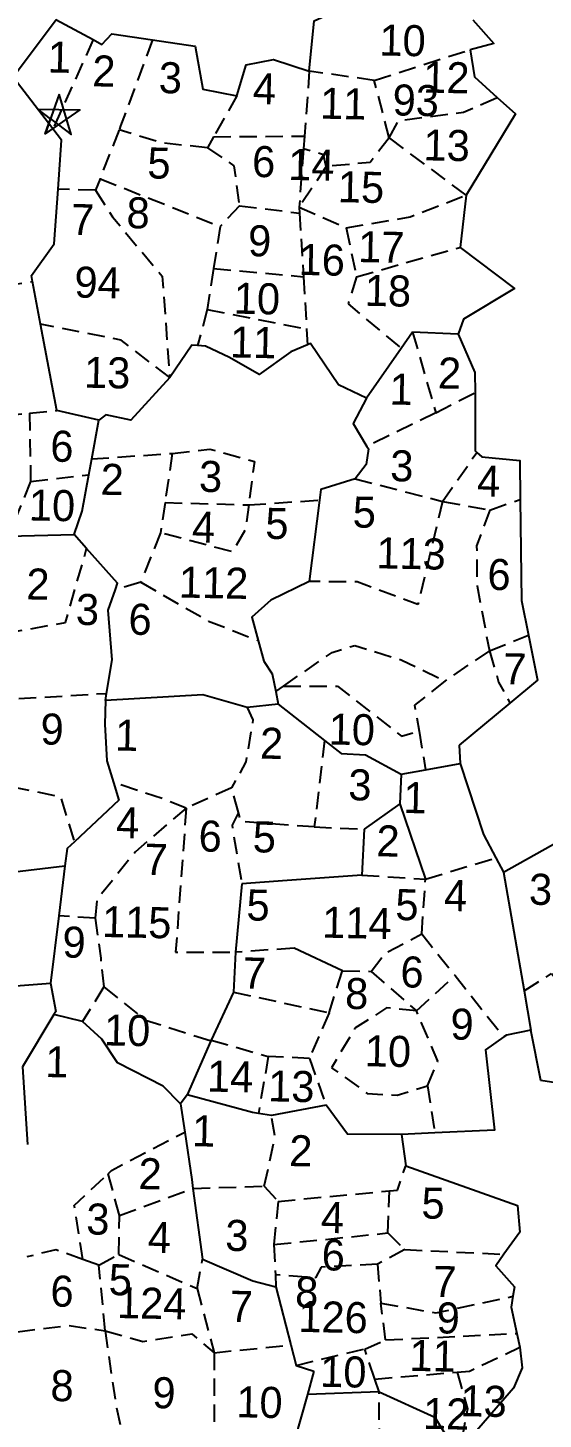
# Model space of a CAD drawing. Header units: metres. Extents: x 291404 to 294611, y 2095644 to 2100556.
# Drawn here: x 291890.8 to 292039.6, y 2099713.7 to 2100116 of the extents above; entities that cross this region are included whole.
import ezdxf
from ezdxf.enums import TextEntityAlignment as Align

# ---------------------------------------------------------------- set-up
doc = ezdxf.new("R2010")
doc.units = ezdxf.units.M
doc.header["$MEASUREMENT"] = 0
doc.linetypes.add('DASHED', pattern=[0.75, 0.5, -0.25])
for name, color, linetype in [('OFF', 1, 'Continuous'), ('POLY_PARCEL', 6, 'Continuous'), ('POLY_SUBPARCEL', 6, 'DASHED'), ('SYM_STONE', 1, 'Continuous'), ('TEXT_MAPIN', 7, 'Continuous'), ('TEXT_PARCEL', 7, 'Continuous')]:
    doc.layers.add(name, color=color, linetype=linetype)
doc.styles.add('TEXT_MAP', font='', dxfattribs={"height": 2.5})
doc.styles.get('TEXT_MAP').set_extended_font_data('Kruti Dev 050')

# ---------------------------------------------------------------- blocks, each defined once
blk = doc.blocks.new('STONE_STAR')
for points in [[(0, 0.639), (-0.376, -0.517), (0, -0.244), (0.375, -0.517)], [(-0.607, 0.197), (0.607, 0.197), (-0.376, -0.517), (-0.233, -0.075)]]:
    blk.add_lwpolyline(points, close=True)
blk.add_lwpolyline([(-0.233, -0.075), (0, -0.244)])

msp = doc.modelspace()

# ---------------------------------------------------------------- linework, layer by layer
at = {"layer": 'OFF'}
for points in [[(291998.13, 2099891.62), (292005.59, 2099869.85)], [(291981.6, 2099843.36), (291967.65, 2099849.89)]]:
    msp.add_lwpolyline(points, dxfattribs=at)
at = {"layer": 'POLY_PARCEL'}
for points in [[(291898.84, 2100118.47), (291898.75, 2100118.04), (291886.54, 2100101.71)], [(291898.84, 2100118.47), (291909.6, 2100112.62)], [(291972.03, 2100103.51), (291973.47, 2100118.07), (291979.8, 2100120.97)], [(292019.25, 2100118.36), (292025.28, 2100111.5), (292018.5, 2100109.68)], [(291909.6, 2100112.62), (291912.13, 2100111.24), (291915, 2100114.26), (291926.78, 2100112.5)], [(291926.78, 2100112.5), (291939.07, 2100110.67), (291941.33, 2100098.27), (291951.11, 2100096.38)], [(292018.5, 2100109.68), (292019.74, 2100101.8), (292026.33, 2100095.88)], [(291951.11, 2100096.38), (291953.83, 2100105.3), (291961.72, 2100106.82), (291972.03, 2100103.51)], [(291897.99, 2100086.77), (291886.54, 2100101.71)], [(292026.33, 2100095.88), (292031.58, 2100091.17), (292017.32, 2100067.63)], [(291899.48, 2100069.35), (291900.46, 2100083.55), (291897.99, 2100086.77)], [(291892.09, 2100042.65), (291891.76, 2100044.42), (291898.39, 2100053.57), (291899.48, 2100069.35)], [(292017.32, 2100067.63), (292015.6, 2100052.52)], [(292015.6, 2100052.52), (292031.34, 2100040.68), (292016.56, 2100031.74), (292015.06, 2100027.43)], [(291894.41, 2100030.37), (291892.09, 2100042.65)], [(291899.15, 2100005.32), (291894.41, 2100030.37)], [(292001.88, 2100027.99), (291998.6, 2100023.3)], [(292015.06, 2100027.43), (292001.88, 2100027.99)], [(292015.06, 2100027.43), (292019.88, 2100016.38), (292019.9, 2100010.55)], [(291939.75, 2100024.15), (291938.09, 2100024.3), (291931.71, 2100014.9)], [(291971.55, 2100024.36), (291966.68, 2100022.29), (291957.55, 2100015.75), (291948.96, 2100020.7), (291942.01, 2100023.94), (291939.75, 2100024.15)], [(291988.56, 2100008.92), (291980.51, 2100012.74), (291972.34, 2100024.69), (291971.55, 2100024.36)], [(291998.6, 2100023.3), (291988.56, 2100008.92)], [(291931.71, 2100014.9), (291920.5, 2100002.52), (291913.24, 2100004.07), (291911.24, 2100002.56)], [(291988.56, 2100008.92), (291984.74, 2100001.62), (291988.64, 2099994.98)], [(292019.9, 2100010.55), (292019.96, 2099993.66), (292020.42, 2099993.24)], [(291911.24, 2100002.56), (291899.15, 2100005.32)], [(291909.19, 2099991.38), (291911.24, 2100002.56)], [(291988.64, 2099994.98), (291989.08, 2099994.23), (291988.42, 2099989.76), (291985.24, 2099985.62)], [(292020.42, 2099993.24), (292021.88, 2099991.94), (292032.81, 2099990.86), (292032.96, 2099979.65)], [(291908.34, 2099986.78), (291909.19, 2099991.38)], [(291904.1, 2099969.47), (291906.39, 2099976.22), (291908.34, 2099986.78)], [(291985.24, 2099985.62), (291975.35, 2099982.47), (291974.97, 2099979.43)], [(291974.97, 2099979.43), (291971.98, 2099955.89)], [(292032.96, 2099979.65), (292033.35, 2099950.46), (292035.34, 2099940.35)], [(291885.08, 2099969.01), (291904.1, 2099969.47)], [(291907.72, 2099965.41), (291904.1, 2099969.47)], [(291916.05, 2099953.59), (291916.67, 2099955.39), (291907.72, 2099965.41)], [(291913.48, 2099923.57), (291915.08, 2099933.26), (291913.98, 2099947.59), (291916.05, 2099953.59)], [(291971.98, 2099955.89), (291960.92, 2099950.51), (291955.48, 2099945.58), (291957.26, 2099938.88)], [(291957.26, 2099938.88), (291958.86, 2099932.88), (291961.3, 2099929.19), (291962.34, 2099924.1)], [(292035.34, 2099940.35), (292037.91, 2099927.36), (292029.99, 2099920.77)], [(291913.14, 2099921.52), (291912.97, 2099914.69), (291913.58, 2099904.02), (291915.44, 2099897.84)], [(291913.14, 2099921.52), (291913.48, 2099923.57)], [(291954.08, 2099919.52), (291941.25, 2099923.16), (291913.14, 2099921.52)], [(291963.08, 2099920.45), (291954.08, 2099919.52)], [(291962.34, 2099924.1), (291963.08, 2099920.45)], [(291963.08, 2099920.45), (291976.46, 2099909.98)], [(292029.99, 2099920.77), (292015.34, 2099908.6)], [(291976.46, 2099909.98), (291981.27, 2099906.22), (291988.28, 2099905.79), (291998.55, 2099900.24)], [(292015.34, 2099908.6), (292015.58, 2099903.24)], [(291998.55, 2099900.24), (292005.62, 2099901.48)], [(292005.62, 2099901.48), (292015.58, 2099903.24)], [(292015.58, 2099903.24), (292022.3, 2099882.72), (292025.92, 2099876.01)], [(291915.44, 2099897.84), (291916.99, 2099892.72), (291904.19, 2099880.67)], [(291998.55, 2099900.24), (291998.13, 2099891.62)], [(291998.13, 2099891.62), (291987.88, 2099884.28)], [(291987.88, 2099884.28), (291987.24, 2099870.97)], [(291904.19, 2099880.67), (291902.08, 2099878.67), (291901.47, 2099873.71)], [(292028.15, 2099871.88), (292044.07, 2099880.83)], [(291867.49, 2099869.66), (291901.47, 2099873.71)], [(291901.47, 2099873.71), (291899.69, 2099859.2)], [(292025.92, 2099876.01), (292028.15, 2099871.88)], [(291952.59, 2099868.46), (291950.73, 2099848.7)], [(291965.67, 2099869.41), (291952.59, 2099868.46)], [(291987.24, 2099870.97), (291965.67, 2099869.41)], [(292028.15, 2099871.88), (292034.05, 2099837.55)], [(291899.69, 2099859.2), (291897.32, 2099839.78)], [(291950.73, 2099848.7), (291950.12, 2099837.18)], [(291875.27, 2099839.02), (291888.51, 2099839.11), (291897.32, 2099839.78)], [(291897.32, 2099839.78), (291898.83, 2099831.62), (291898.26, 2099830.67)], [(291950.12, 2099837.18), (291943.7, 2099823.28)], [(292034.05, 2099837.55), (292036.01, 2099826.15)], [(291898.26, 2099830.67), (291889.22, 2099815.55), (291890.66, 2099793.15)], [(291906.52, 2099828.65), (291898.26, 2099830.67)], [(291934.88, 2099804.9), (291929.79, 2099809.95), (291916.67, 2099816.73), (291912.13, 2099823.59), (291906.52, 2099828.65)], [(292028.22, 2099824.22), (292022.88, 2099820.45), (292025.51, 2099797.25), (292008.31, 2099796.45)], [(292036.01, 2099826.15), (292028.95, 2099824.74), (292028.22, 2099824.22)], [(292048.78, 2099810.04), (292038.88, 2099811.59), (292036.01, 2099826.15)], [(291943.61, 2099823.08), (291936.76, 2099807.46)], [(291936.76, 2099807.46), (291934.88, 2099804.9)], [(291934.88, 2099804.9), (291936.08, 2099796.73)], [(291957.35, 2099802.1), (291955.64, 2099802.38), (291936.76, 2099807.46)], [(291976.87, 2099804.53), (291961.08, 2099801.48)], [(291998.69, 2099796), (291983.08, 2099796.08), (291976.87, 2099804.53)], [(291961.08, 2099801.48), (291957.35, 2099802.1)], [(291936.08, 2099796.73), (291938.1, 2099782.96), (291938.44, 2099780.4)], [(292008.31, 2099796.45), (291998.69, 2099796)], [(291998.69, 2099796), (291999.88, 2099786.93)], [(291999.88, 2099786.93), (292032.17, 2099775.52), (292032.8, 2099767.77), (292028.24, 2099761.36)], [(291938.44, 2099780.4), (291941.17, 2099759.93)], [(291941.17, 2099759.93), (291955.7, 2099753.68), (291962.4, 2099751.95)], [(292028.24, 2099761.36), (292025.86, 2099758.02), (292031.27, 2099751.97), (292030.85, 2099749.22)], [(291962.4, 2099751.95), (291966.73, 2099735.15)], [(292030.85, 2099749.22), (292030.35, 2099746.05), (292032.01, 2099738.49)], [(292032.01, 2099738.49), (292032.88, 2099734.51)], [(291966.73, 2099735.15), (291968.25, 2099729.26), (291973.36, 2099727.56)], [(292032.88, 2099734.51), (292033.55, 2099728.56), (292031.04, 2099722.67), (292017.23, 2099706.73), (292015.13, 2099703.07)], [(291973.36, 2099727.56), (291971.48, 2099720.86)], [(291971.48, 2099720.86), (291966.04, 2099701.48)], [(291992.21, 2099721.58), (291971.48, 2099720.86)], [(291992.21, 2099721.58), (292008.3, 2099714.25), (292015.13, 2099703.07)]]:
    msp.add_lwpolyline(points, dxfattribs=at)
at = {"layer": 'POLY_SUBPARCEL', "ltscale": 10, "flags": 128}
for points in [[(291909.6, 2100112.62), (291897.99, 2100086.77)], [(291926.78, 2100112.5), (291917.53, 2100087.64), (291917.08, 2100086.49)], [(291990.8, 2100100.83), (292018.5, 2100109.68)], [(291972.03, 2100103.51), (291970.64, 2100084.7)], [(291990.8, 2100100.83), (291972.03, 2100103.51)], [(291995.13, 2100084.17), (291990.8, 2100100.83)], [(291951.11, 2100096.38), (291944.41, 2100084.52)], [(291995.13, 2100084.17), (291997.76, 2100089.16), (292016.55, 2100091.64), (292026.33, 2100095.88)], [(291917.08, 2100086.49), (291911.59, 2100072.39)], [(291942.62, 2100081.34), (291929.68, 2100082.69), (291917.08, 2100086.49)], [(291944.41, 2100084.52), (291942.62, 2100081.34)], [(291942.62, 2100081.34), (291950.28, 2100076.13), (291951.83, 2100064.57)], [(291944.41, 2100084.52), (291970.64, 2100084.7)], [(291970.64, 2100084.7), (291970.36, 2100081)], [(291995.13, 2100084.17), (291989.57, 2100077.09), (291976.94, 2100075.92)], [(292017.32, 2100067.63), (291995.13, 2100084.17)], [(291970.36, 2100081), (291969.12, 2100064.2)], [(291976.94, 2100075.92), (291976.11, 2100079.32), (291970.36, 2100081)], [(291976.94, 2100075.92), (291969.12, 2100064.2)], [(291910.29, 2100069.06), (291899.48, 2100069.35)], [(291911.59, 2100072.39), (291910.29, 2100069.06)], [(291911.59, 2100072.39), (291946.3, 2100058.57)], [(291910.29, 2100069.06), (291915.17, 2100061.4), (291929.57, 2100044.16), (291931.71, 2100014.9)], [(291982.68, 2100058.15), (292001.13, 2100061.36), (292017.32, 2100067.63)], [(291951.83, 2100064.57), (291946.3, 2100058.57)], [(291951.83, 2100064.57), (291969.23, 2100062.44)], [(291969.12, 2100064.2), (291982.68, 2100058.15)], [(291969.12, 2100064.2), (291969.23, 2100062.44)], [(291969.23, 2100062.44), (291970.35, 2100044.03)], [(291946.3, 2100058.57), (291944.4, 2100046.39)], [(291982.68, 2100058.15), (291985.62, 2100044.04)], [(291985.62, 2100044.04), (292015.6, 2100052.52)], [(291944.4, 2100046.39), (291942.54, 2100034.52)], [(291944.4, 2100046.39), (291970.35, 2100044.03)], [(291863.05, 2100033.7), (291881.95, 2100041.22), (291892.09, 2100042.65)], [(291970.35, 2100044.03), (291971.27, 2100028.92)], [(291985.62, 2100044.04), (291983.29, 2100036.17), (291998.6, 2100023.3)], [(291942.54, 2100034.52), (291939.75, 2100024.15)], [(291942.54, 2100034.52), (291971.27, 2100028.92)], [(291931.71, 2100014.9), (291917.65, 2100025.69), (291894.41, 2100030.37)], [(291971.27, 2100028.92), (291971.55, 2100024.36)], [(292001.88, 2100027.99), (292008.56, 2100004.66)], [(292008.56, 2100004.66), (292019.9, 2100010.55)], [(291869.31, 2100006.19), (291882.23, 2100003.76), (291891.22, 2100004.59)], [(291891.22, 2100004.59), (291899.15, 2100005.32)], [(291891.22, 2100004.59), (291891.56, 2099984.83)], [(292008.56, 2100004.66), (291988.64, 2099994.98)], [(291909.19, 2099991.38), (291932.45, 2099992.96)], [(291932.45, 2099992.96), (291930.36, 2099978.73)], [(291932.45, 2099992.96), (291943.28, 2099994.17), (291956.18, 2099990.65), (291954.53, 2099978.08)], [(292010.54, 2099979.05), (292020.42, 2099993.24)], [(291891.56, 2099984.83), (291885.08, 2099969.01)], [(291891.56, 2099984.83), (291908.34, 2099986.78)], [(291985.24, 2099985.62), (292010.54, 2099979.05)], [(291930.36, 2099978.73), (291929.07, 2099969.98)], [(291954.53, 2099978.08), (291953.59, 2099970.9), (291949.85, 2099964.5), (291929.07, 2099969.98)], [(291930.36, 2099978.73), (291954.53, 2099978.08)], [(291954.53, 2099978.08), (291974.97, 2099979.43)], [(292010.54, 2099979.05), (292003.42, 2099949.31), (291985.9, 2099955.8), (291971.98, 2099955.89)], [(292010.54, 2099979.05), (292024.18, 2099976.59)], [(292024.18, 2099976.59), (292032.96, 2099979.65)], [(292024.18, 2099976.59), (292020.36, 2099966.23), (292020.47, 2099954.7), (292024.03, 2099935.9)], [(291929.07, 2099969.98), (291923.36, 2099955.7)], [(291884.23, 2099940.93), (291901.6, 2099944.1), (291907.72, 2099965.41)], [(291923.36, 2099955.7), (291916.05, 2099953.59)], [(291923.36, 2099955.7), (291942.94, 2099944.48), (291957.26, 2099938.88)], [(291964.56, 2099925.64), (291978.62, 2099935.43), (291985.15, 2099937.45), (291998.75, 2099933.2), (292011.23, 2099927.17)], [(292024.03, 2099935.9), (292035.34, 2099940.35)], [(292024.03, 2099935.9), (292011.23, 2099927.17)], [(292024.03, 2099935.9), (292026.72, 2099926.84), (292029.99, 2099920.77)], [(291962.34, 2099924.1), (291964.56, 2099925.64)], [(291964.56, 2099925.64), (291980.21, 2099925.67), (291998.64, 2099911.23), (292003.72, 2099912.64)], [(292011.23, 2099927.17), (292002.44, 2099920.16), (292003.72, 2099912.64)], [(291888.16, 2099922.06), (291913.48, 2099923.57)], [(291954.08, 2099919.52), (291955.77, 2099915.93), (291953.71, 2099903.73), (291949.58, 2099896.26)], [(292003.72, 2099912.64), (292005.62, 2099901.48)], [(291976.46, 2099909.98), (291973.48, 2099884.94)], [(291886.17, 2099896.53), (291900.17, 2099893.71), (291904.19, 2099880.67)], [(291936.49, 2099890.42), (291929.7, 2099893.08), (291915.44, 2099897.84)], [(291949.58, 2099896.26), (291936.49, 2099890.42)], [(291951.54, 2099889.1), (291949.58, 2099896.26)], [(291936.49, 2099890.42), (291921.8, 2099877.76), (291910.7, 2099863.96), (291910.22, 2099858.56)], [(291936.49, 2099890.42), (291933.43, 2099848.71), (291950.73, 2099848.7)], [(291951.54, 2099889.1), (291949.71, 2099885.45), (291952.59, 2099868.46)], [(291973.48, 2099884.94), (291952.26, 2099886.48), (291951.54, 2099889.1)], [(291973.48, 2099884.94), (291987.88, 2099884.28)], [(292005.59, 2099869.85), (292025.92, 2099876.01)], [(291987.24, 2099870.97), (292005.59, 2099869.85)], [(292004.53, 2099854.03), (292005.59, 2099869.85)], [(291910.22, 2099858.56), (291899.69, 2099859.2)], [(291910.22, 2099858.56), (291911.78, 2099847.01), (291912.68, 2099838.67)], [(291989.89, 2099843.18), (291993.96, 2099848.49), (292004.53, 2099854.03)], [(292004.53, 2099854.03), (292014.11, 2099841.97)], [(291967.65, 2099849.89), (291950.73, 2099848.7)], [(291977.74, 2099831.19), (291981.6, 2099843.36)], [(291981.6, 2099843.36), (291989.89, 2099843.18)], [(291989.89, 2099843.18), (292002.98, 2099831.74)], [(292002.98, 2099831.74), (292014.11, 2099841.97)], [(292014.11, 2099841.97), (292028.22, 2099824.22)], [(292034.05, 2099837.55), (292042, 2099842.56), (292051.82, 2099830.8)], [(291912.68, 2099838.67), (291906.52, 2099828.65)], [(291912.68, 2099838.67), (291924.73, 2099829.08), (291943.61, 2099823.08)], [(291950.12, 2099837.18), (291977.74, 2099831.19)], [(292002.98, 2099831.74), (291994.35, 2099832.64), (291985.21, 2099826.71), (291978.48, 2099815.33), (291988.77, 2099807.91), (291997.41, 2099807.36), (292006.12, 2099810.06)], [(291977.74, 2099831.19), (291972.05, 2099817.99)], [(292006.12, 2099810.06), (292009.15, 2099817.2), (292002.98, 2099831.74)], [(291943.7, 2099823.28), (291943.61, 2099823.08)], [(291943.7, 2099823.28), (291960.18, 2099818.6)], [(291960.18, 2099818.6), (291957.35, 2099802.1)], [(291972.05, 2099817.99), (291960.18, 2099818.6)], [(291972.05, 2099817.99), (291976.87, 2099804.53)], [(292006.12, 2099810.06), (292008.31, 2099796.45)], [(291959.04, 2099781.1), (291962.16, 2099795.4), (291961.08, 2099801.48)], [(291913.9, 2099784.66), (291914.94, 2099785.63), (291936.08, 2099796.73)], [(291906.62, 2099759.87), (291904.16, 2099775.52), (291913.9, 2099784.66)], [(291917.24, 2099772.55), (291913.9, 2099784.66)], [(291995.23, 2099779.75), (291997.47, 2099779.96), (291999.88, 2099786.93)], [(291917.24, 2099772.55), (291938.44, 2099780.4)], [(291938.44, 2099780.4), (291959.04, 2099781.1)], [(291959.04, 2099781.1), (291963.01, 2099776.64)], [(291963.01, 2099776.64), (291995.23, 2099779.75)], [(291994.7, 2099767.53), (291995.23, 2099779.75)], [(291963.01, 2099776.64), (291961.81, 2099764.17)], [(291917, 2099761.31), (291917.24, 2099772.55)], [(291961.81, 2099764.17), (291994.7, 2099767.53)], [(291994.7, 2099767.53), (291999.6, 2099762.74)], [(291961.81, 2099764.17), (291962.23, 2099755.41)], [(291906.62, 2099759.87), (291898.82, 2099762.66), (291890.46, 2099760.6)], [(291911.28, 2099758.21), (291906.62, 2099759.87)], [(291911.28, 2099758.21), (291917, 2099761.31)], [(291917, 2099761.31), (291939.61, 2099751.45)], [(291939.61, 2099751.45), (291941.17, 2099759.93)], [(291999.6, 2099762.74), (291991.7, 2099758.53)], [(291999.6, 2099762.74), (292028.24, 2099761.36)], [(291913.07, 2099739.25), (291911.28, 2099758.21)], [(291991.7, 2099758.53), (291975.42, 2099757.63), (291973.79, 2099754.54), (291962.23, 2099755.41)], [(291991.7, 2099758.53), (291992.71, 2099747.26)], [(291939.61, 2099751.45), (291944.53, 2099732.91)], [(291962.23, 2099755.41), (291962.4, 2099751.95)], [(291992.71, 2099747.26), (292008.59, 2099744.42), (292030.85, 2099749.22)], [(291994.04, 2099736.61), (291992.71, 2099747.26)], [(291887.78, 2099738.95), (291902.32, 2099740.8), (291913.07, 2099739.25)], [(291913.07, 2099739.25), (291915.26, 2099723.85), (291916.37, 2099716.95), (291918.93, 2099705.34)], [(291913.07, 2099739.25), (291923.97, 2099736.16), (291938.08, 2099738.36), (291944.53, 2099732.91)], [(291988.04, 2099733.98), (291994.04, 2099736.61)], [(291994.04, 2099736.61), (292032.01, 2099738.49)], [(291944.53, 2099732.91), (291944.52, 2099703.24)], [(291944.53, 2099732.91), (291966.73, 2099735.15)], [(291968.25, 2099729.26), (291988.04, 2099733.98)], [(291990.96, 2099725.3), (291988.04, 2099733.98)], [(292014.78, 2099727.29), (292018.28, 2099727.59), (292032.88, 2099734.51)], [(291990.96, 2099725.3), (292014.78, 2099727.29)], [(292014.78, 2099727.29), (292017.74, 2099716.66), (292015.13, 2099703.07)], [(291992.21, 2099721.58), (291990.96, 2099725.3)], [(291983.16, 2099686.86), (291992.33, 2099697.83), (291992.21, 2099721.58)]]:
    msp.add_lwpolyline(points, dxfattribs=at)

# ---------------------------------------------------------------- block references
at = {"layer": 'SYM_STONE', "xscale": 9.974441035384446, "yscale": 9.974441035384446, "zscale": 9.974441035384446, "rotation": 358.7773004946598}
msp.add_blockref('STONE_STAR', (291899.62, 2100090.42), dxfattribs=at)

# ---------------------------------------------------------------- texts
at = {"layer": 'TEXT_MAPIN', "style": 'TEXT_MAP'}
for s, height, p in [('10', 8.977, (291998.98, 2100112.38)), ('1', 8.98, (291899.85, 2100107.54)), ('2', 8.98, (291912.72, 2100103.59)), ('3', 8.98, (291931.92, 2100101.58)), ('12', 8.977, (292011.63, 2100101.72)), ('4', 8.98, (291959.08, 2100098.38)), ('11', 8.977, (291981.85, 2100094.11)), ('13', 8.977, (292011.72, 2100082.06)), ('5', 8.98, (291928.64, 2100076.84)), ('6', 8.98, (291958.87, 2100077.34)), ('14', 8.977, (291972.64, 2100076.4)), ('15', 8.977, (291986.98, 2100069.9)), ('8', 8.98, (291922.61, 2100062.52)), ('7', 8.98, (291906.59, 2100060.55)), ('9', 8.98, (291957.71, 2100054.43)), ('17', 8.977, (291992.85, 2100052.63)), ('16', 8.977, (291975.64, 2100048.93)), ('10', 8.977, (291956.92, 2100037.73)), ('18', 8.977, (291994.75, 2100040)), ('11', 8.977, (291955.81, 2100025.07)), ('13', 8.977, (291913.66, 2100016.32)), ('2', 8.98, (292012.54, 2100016.24)), ('1', 8.98, (291998.57, 2100011.52)), ('6', 8.98, (291900.6, 2099995.03)), ('3', 8.98, (291998.76, 2099989.36)), ('2', 8.98, (291915.12, 2099985.5)), ('3', 8.98, (291943.54, 2099986.29)), ('4', 8.98, (292023.83, 2099984.94)), ('10', 8.977, (291897.74, 2099977.93)), ('5', 8.98, (291962.7, 2099972.63)), ('5', 8.98, (291987.94, 2099975.9)), ('4', 8.98, (291941.5, 2099971.63)), ('6', 8.98, (292026.84, 2099957.95)), ('2', 8.98, (291893.67, 2099955.23)), ('3', 8.98, (291907.98, 2099947.82)), ('6', 8.98, (291923.17, 2099944.99)), ('7', 8.98, (292031.42, 2099930.65)), ('9', 8.98, (291897.77, 2099913.23)), ('10', 8.977, (291984.32, 2099913.14)), ('1', 8.98, (291919.32, 2099911.47)), ('2', 8.98, (291961.15, 2099909.2)), ('3', 8.98, (291986.67, 2099897.11)), ('1', 8.98, (292002.59, 2099893.41)), ('4', 8.98, (291919.59, 2099886.15)), ('6', 8.98, (291943.42, 2099882.29)), ('5', 8.98, (291959.06, 2099881.99)), ('2', 8.98, (291994.78, 2099880.96)), ('7', 8.98, (291927.8, 2099875.56)), ('4', 8.98, (292014.29, 2099865.1)), ('3', 8.98, (292038.84, 2099866.91)), ('5', 8.98, (291957.26, 2099862.28)), ('5', 8.98, (292000.25, 2099862.4)), ('9', 8.98, (291904.11, 2099851.62)), ('7', 8.98, (291956.18, 2099842.69)), ('6', 8.98, (292001.72, 2099843)), ('8', 8.98, (291985.74, 2099836.77)), ('9', 8.98, (292016.15, 2099827.91)), ('10', 8.977, (291919.43, 2099826.14)), ('10', 8.977, (291994.75, 2099820.11)), ('1', 8.98, (291899.13, 2099817.05)), ('14', 8.977, (291949.17, 2099812.78)), ('13', 8.977, (291966.86, 2099809.96)), ('1', 8.98, (291941.55, 2099797.05)), ('2', 8.98, (291969.59, 2099791.37)), ('2', 8.98, (291926.06, 2099784.73)), ('5', 8.98, (292007.8, 2099776.09)), ('3', 8.98, (291910.99, 2099771.55)), ('4', 8.98, (291978.74, 2099772)), ('4', 8.98, (291928.74, 2099766.24)), ('3', 8.98, (291951.13, 2099766.82)), ('6', 8.98, (291978.97, 2099761.19)), ('5', 8.98, (291917.47, 2099753.95)), ('7', 8.98, (292011.2, 2099753.48)), ('6', 8.98, (291900.64, 2099750.72)), ('8', 8.98, (291971.3, 2099750.44)), ('7', 8.98, (291952.41, 2099746.3)), ('9', 8.98, (292012.16, 2099742.96)), ('11', 8.977, (292007.66, 2099732.02)), ('10', 8.977, (291981.87, 2099727.42)), ('8', 8.98, (291900.64, 2099723.39)), ('9', 8.98, (291930.07, 2099721.33)), ('13', 8.977, (292022.39, 2099718.93)), ('10', 8.977, (291957.65, 2099718.61)), ('12', 8.977, (292011.56, 2099715.33))]:
    msp.add_text(s, height=height, rotation=358.7773, dxfattribs=at).set_placement(p, align=Align.MIDDLE)
at = {"layer": 'TEXT_PARCEL', "style": 'TEXT_MAP'}
for s, p in [('93', (292002.79, 2100095.06)), ('94', (291910.9, 2100042.39)), ('113', (292001.43, 2099964.02)), ('112', (291944.4, 2099955.63)), ('115', (291922.2, 2099857.34)), ('114', (291985.79, 2099857.22)), ('124', (291926.54, 2099747.29)), ('126', (291978.91, 2099743.22))]:
    msp.add_text(s, height=8.977, rotation=358.7773, dxfattribs=at).set_placement(p, align=Align.MIDDLE)

doc.saveas('drawing.dxf')
